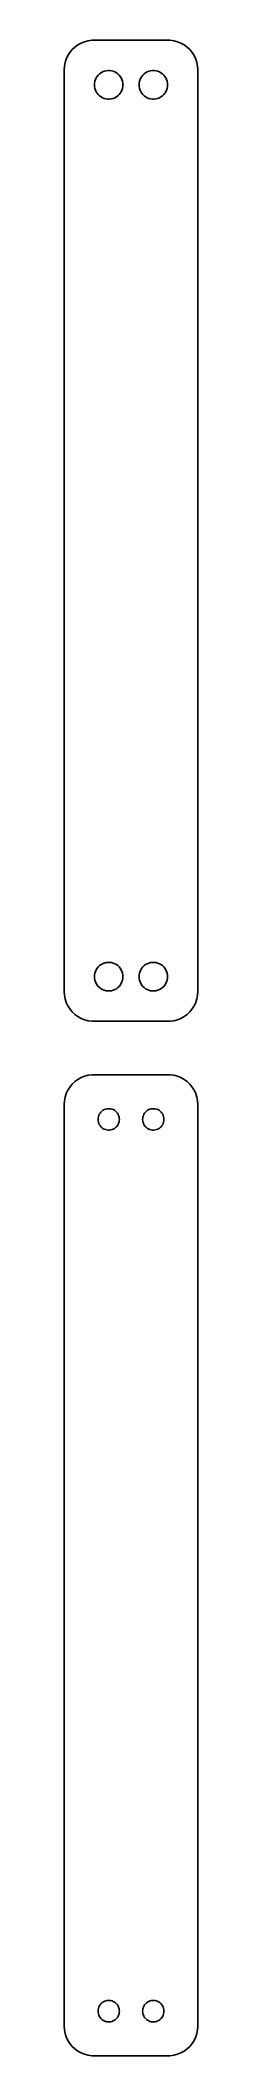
# Model space of a CAD drawing. Header units: metres. Extents: x -11 to 11, y 92 to 430.
import ezdxf

# ---------------------------------------------------------------- set-up
doc = ezdxf.new("R2010")
doc.units = ezdxf.units.M

msp = doc.modelspace()

# ---------------------------------------------------------------- linework, layer by layer
for p, q in [((-10.8989, 427.341), (-11.0929, 426.743)), ((-10.6315, 427.909), (-10.8989, 427.341)), ((-10.2951, 428.439), (-10.6315, 427.909)), ((-9.89484, 428.923), (-10.2951, 428.439)), ((-9.43712, 429.353), (-9.89484, 428.923)), ((-8.92912, 429.722), (-9.43712, 429.353)), ((-8.37889, 430.024), (-8.92912, 429.722)), ((-7.79507, 430.255), (-8.37889, 430.024)), ((-7.1869, 430.411), (-7.79507, 430.255)), ((-6.56395, 430.49), (-7.1869, 430.411)), ((6.56395, 430.49), (-6.56395, 430.49)), ((7.1869, 430.411), (6.56395, 430.49)), ((7.79507, 430.255), (7.1869, 430.411)), ((8.37889, 430.024), (7.79507, 430.255)), ((8.92912, 429.722), (8.37889, 430.024)), ((9.43712, 429.353), (8.92912, 429.722)), ((9.89484, 428.923), (9.43712, 429.353)), ((10.2951, 428.439), (9.89484, 428.923)), ((10.6315, 427.909), (10.2951, 428.439)), ((10.8989, 427.341), (10.6315, 427.909)), ((11.0929, 426.743), (10.8989, 427.341)), ((-11.2106, 426.127), (-11.25, 425.5)), ((-11.25, 425.5), (-11.25, 270.5)), ((-11.0929, 426.743), (-11.2106, 426.127)), ((-6.07458, 423.597), (-5.98146, 423.883)), ((-5.98146, 423.883), (-5.85313, 424.156)), ((-5.85313, 424.156), (-5.69164, 424.411)), ((-5.69164, 424.411), (-5.49951, 424.643)), ((-5.49951, 424.643), (-5.27982, 424.849)), ((-5.27982, 424.849), (-5.03598, 425.026)), ((-5.03598, 425.026), (-4.77187, 425.172)), ((-4.77187, 425.172), (-4.49164, 425.283)), ((-4.49164, 425.283), (-4.19971, 425.357)), ((-4.19971, 425.357), (-3.9007, 425.395)), ((-3.9007, 425.395), (-3.59929, 425.395)), ((-3.59929, 425.395), (-3.30028, 425.357)), ((-3.30028, 425.357), (-3.00835, 425.283)), ((-3.00835, 425.283), (-2.72812, 425.172)), ((-2.72812, 425.172), (-2.464, 425.026)), ((-2.464, 425.026), (-2.22017, 424.849)), ((-2.22017, 424.849), (-2.00047, 424.643)), ((-2.00047, 424.643), (-1.80835, 424.411)), ((-1.80835, 424.411), (-1.64685, 424.156)), ((-1.64685, 424.156), (-1.51852, 423.883)), ((-1.51852, 423.883), (-1.4254, 423.597)), ((1.4254, 423.597), (1.51852, 423.883)), ((1.51852, 423.883), (1.64685, 424.156)), ((1.64685, 424.156), (1.80835, 424.411)), ((1.80835, 424.411), (2.00047, 424.643)), ((2.00047, 424.643), (2.22017, 424.849)), ((2.22017, 424.849), (2.464, 425.026)), ((2.464, 425.026), (2.72812, 425.172)), ((2.72812, 425.172), (3.00835, 425.283)), ((3.00835, 425.283), (3.30028, 425.357)), ((3.30028, 425.357), (3.59929, 425.395)), ((3.59929, 425.395), (3.9007, 425.395)), ((3.9007, 425.395), (4.19971, 425.357)), ((4.19971, 425.357), (4.49164, 425.283)), ((4.49164, 425.283), (4.77187, 425.172)), ((4.77187, 425.172), (5.03598, 425.026)), ((5.03598, 425.026), (5.27982, 424.849)), ((5.27982, 424.849), (5.49951, 424.643)), ((5.49951, 424.643), (5.69164, 424.411)), ((5.69164, 424.411), (5.85313, 424.156)), ((5.85313, 424.156), (5.98146, 423.883)), ((5.98146, 423.883), (6.07458, 423.597)), ((11.2106, 426.127), (11.0929, 426.743)), ((11.25, 425.5), (11.2106, 426.127)), ((11.25, 270.5), (11.25, 425.5)), ((-6.14999, 423), (-6.13107, 423.301)), ((-6.13107, 422.699), (-6.14999, 423)), ((-6.13107, 423.301), (-6.07458, 423.597)), ((-6.07458, 422.403), (-6.13107, 422.699)), ((-5.98146, 422.117), (-6.07458, 422.403)), ((-5.85313, 421.844), (-5.98146, 422.117)), ((-5.69164, 421.589), (-5.85313, 421.844)), ((-5.49951, 421.357), (-5.69164, 421.589)), ((-5.27982, 421.151), (-5.49951, 421.357)), ((-5.03598, 420.974), (-5.27982, 421.151)), ((-4.77187, 420.828), (-5.03598, 420.974)), ((-4.49164, 420.717), (-4.77187, 420.828)), ((-4.19971, 420.643), (-4.49164, 420.717)), ((-3.9007, 420.605), (-4.19971, 420.643)), ((-3.59929, 420.605), (-3.9007, 420.605)), ((-3.30028, 420.643), (-3.59929, 420.605)), ((-3.00835, 420.717), (-3.30028, 420.643)), ((-2.72812, 420.828), (-3.00835, 420.717)), ((-2.464, 420.974), (-2.72812, 420.828)), ((-2.22017, 421.151), (-2.464, 420.974)), ((-2.00047, 421.357), (-2.22017, 421.151)), ((-1.80835, 421.589), (-2.00047, 421.357)), ((-1.64685, 421.844), (-1.80835, 421.589)), ((-1.51852, 422.117), (-1.64685, 421.844)), ((-1.4254, 422.403), (-1.51852, 422.117)), ((-1.4254, 423.597), (-1.36891, 423.301)), ((-1.36891, 422.699), (-1.4254, 422.403)), ((-1.36891, 423.301), (-1.34999, 423)), ((-1.34999, 423), (-1.36891, 422.699)), ((1.34999, 423), (1.36891, 423.301)), ((1.36891, 422.699), (1.34999, 423)), ((1.36891, 423.301), (1.4254, 423.597)), ((1.4254, 422.403), (1.36891, 422.699)), ((1.51852, 422.117), (1.4254, 422.403)), ((1.64685, 421.844), (1.51852, 422.117)), ((1.80835, 421.589), (1.64685, 421.844)), ((2.00047, 421.357), (1.80835, 421.589)), ((2.22017, 421.151), (2.00047, 421.357)), ((2.464, 420.974), (2.22017, 421.151)), ((2.72812, 420.828), (2.464, 420.974)), ((3.00835, 420.717), (2.72812, 420.828)), ((3.30028, 420.643), (3.00835, 420.717)), ((3.59929, 420.605), (3.30028, 420.643)), ((3.9007, 420.605), (3.59929, 420.605)), ((4.19971, 420.643), (3.9007, 420.605)), ((4.49164, 420.717), (4.19971, 420.643)), ((4.77187, 420.828), (4.49164, 420.717)), ((5.03598, 420.974), (4.77187, 420.828)), ((5.27982, 421.151), (5.03598, 420.974)), ((5.49951, 421.357), (5.27982, 421.151)), ((5.69164, 421.589), (5.49951, 421.357)), ((5.85313, 421.844), (5.69164, 421.589)), ((5.98146, 422.117), (5.85313, 421.844)), ((6.07458, 422.403), (5.98146, 422.117)), ((6.07458, 423.597), (6.13107, 423.301)), ((6.13107, 422.699), (6.07458, 422.403)), ((6.13107, 423.301), (6.14999, 423)), ((6.14999, 423), (6.13107, 422.699)), ((-5.69164, 274.411), (-5.49951, 274.643)), ((-5.49951, 274.643), (-5.27982, 274.849)), ((-5.27982, 274.849), (-5.03598, 275.026)), ((-5.03598, 275.026), (-4.77187, 275.172)), ((-4.77187, 275.172), (-4.49164, 275.283)), ((-4.49164, 275.283), (-4.19971, 275.357)), ((-4.19971, 275.357), (-3.9007, 275.395)), ((-3.9007, 275.395), (-3.59929, 275.395)), ((-3.59929, 275.395), (-3.30028, 275.357)), ((-3.30028, 275.357), (-3.00835, 275.283)), ((-3.00835, 275.283), (-2.72812, 275.172)), ((-2.72812, 275.172), (-2.464, 275.026)), ((-2.464, 275.026), (-2.22017, 274.849)), ((-2.22017, 274.849), (-2.00047, 274.643)), ((-2.00047, 274.643), (-1.80835, 274.411)), ((1.80835, 274.411), (2.00047, 274.643)), ((2.00047, 274.643), (2.22017, 274.849)), ((2.22017, 274.849), (2.464, 275.026)), ((2.464, 275.026), (2.72812, 275.172)), ((2.72812, 275.172), (3.00835, 275.283)), ((3.00835, 275.283), (3.30028, 275.357)), ((3.30028, 275.357), (3.59929, 275.395)), ((3.59929, 275.395), (3.9007, 275.395)), ((3.9007, 275.395), (4.19971, 275.357)), ((4.19971, 275.357), (4.49164, 275.283)), ((4.49164, 275.283), (4.77187, 275.172)), ((4.77187, 275.172), (5.03598, 275.026)), ((5.03598, 275.026), (5.27982, 274.849)), ((5.27982, 274.849), (5.49951, 274.643)), ((5.49951, 274.643), (5.69164, 274.411)), ((-6.14999, 273), (-6.13107, 273.301)), ((-6.13107, 272.699), (-6.14999, 273)), ((-6.13107, 273.301), (-6.07458, 273.597)), ((-6.07458, 272.403), (-6.13107, 272.699)), ((-6.07458, 273.597), (-5.98146, 273.883)), ((-5.98146, 272.117), (-6.07458, 272.403)), ((-5.98146, 273.883), (-5.85313, 274.156)), ((-5.85313, 271.844), (-5.98146, 272.117)), ((-5.85313, 274.156), (-5.69164, 274.411)), ((-5.69164, 271.589), (-5.85313, 271.844)), ((-5.49951, 271.357), (-5.69164, 271.589)), ((-5.27982, 271.151), (-5.49951, 271.357)), ((-2.00047, 271.357), (-2.22017, 271.151)), ((-1.80835, 271.589), (-2.00047, 271.357)), ((-1.80835, 274.411), (-1.64685, 274.156)), ((-1.64685, 271.844), (-1.80835, 271.589)), ((-1.64685, 274.156), (-1.51852, 273.883)), ((-1.51852, 272.117), (-1.64685, 271.844)), ((-1.51852, 273.883), (-1.4254, 273.597)), ((-1.4254, 272.403), (-1.51852, 272.117)), ((-1.4254, 273.597), (-1.36891, 273.301)), ((-1.36891, 272.699), (-1.4254, 272.403)), ((-1.36891, 273.301), (-1.34999, 273)), ((-1.34999, 273), (-1.36891, 272.699)), ((1.34999, 273), (1.36891, 273.301)), ((1.36891, 272.699), (1.34999, 273)), ((1.36891, 273.301), (1.4254, 273.597)), ((1.4254, 272.403), (1.36891, 272.699)), ((1.4254, 273.597), (1.51852, 273.883)), ((1.51852, 272.117), (1.4254, 272.403)), ((1.51852, 273.883), (1.64685, 274.156)), ((1.64685, 271.844), (1.51852, 272.117)), ((1.64685, 274.156), (1.80835, 274.411)), ((1.80835, 271.589), (1.64685, 271.844)), ((2.00047, 271.357), (1.80835, 271.589)), ((2.22017, 271.151), (2.00047, 271.357)), ((5.49951, 271.357), (5.27982, 271.151)), ((5.69164, 271.589), (5.49951, 271.357)), ((5.69164, 274.411), (5.85313, 274.156)), ((5.85313, 271.844), (5.69164, 271.589)), ((5.85313, 274.156), (5.98146, 273.883)), ((5.98146, 272.117), (5.85313, 271.844)), ((5.98146, 273.883), (6.07458, 273.597)), ((6.07458, 272.403), (5.98146, 272.117)), ((6.07458, 273.597), (6.13107, 273.301)), ((6.13107, 272.699), (6.07458, 272.403)), ((6.13107, 273.301), (6.14999, 273)), ((6.14999, 273), (6.13107, 272.699)), ((-11.25, 270.5), (-11.2106, 269.873)), ((-11.2106, 269.873), (-11.0929, 269.257)), ((-11.0929, 269.257), (-10.8989, 268.659)), ((-10.8989, 268.659), (-10.6315, 268.091)), ((-10.6315, 268.091), (-10.2951, 267.561)), ((-5.03598, 270.974), (-5.27982, 271.151)), ((-4.77187, 270.828), (-5.03598, 270.974)), ((-4.49164, 270.717), (-4.77187, 270.828)), ((-4.19971, 270.643), (-4.49164, 270.717)), ((-3.9007, 270.605), (-4.19971, 270.643)), ((-3.59929, 270.605), (-3.9007, 270.605)), ((-3.30028, 270.643), (-3.59929, 270.605)), ((-3.00835, 270.717), (-3.30028, 270.643)), ((-2.72812, 270.828), (-3.00835, 270.717)), ((-2.464, 270.974), (-2.72812, 270.828)), ((-2.22017, 271.151), (-2.464, 270.974)), ((2.464, 270.974), (2.22017, 271.151)), ((2.72812, 270.828), (2.464, 270.974)), ((3.00835, 270.717), (2.72812, 270.828)), ((3.30028, 270.643), (3.00835, 270.717)), ((3.59929, 270.605), (3.30028, 270.643)), ((3.9007, 270.605), (3.59929, 270.605)), ((4.19971, 270.643), (3.9007, 270.605)), ((4.49164, 270.717), (4.19971, 270.643)), ((4.77187, 270.828), (4.49164, 270.717)), ((5.03598, 270.974), (4.77187, 270.828)), ((5.27982, 271.151), (5.03598, 270.974)), ((10.2951, 267.561), (10.6315, 268.091)), ((10.6315, 268.091), (10.8989, 268.659)), ((10.8989, 268.659), (11.0929, 269.257)), ((11.0929, 269.257), (11.2106, 269.873)), ((11.2106, 269.873), (11.25, 270.5)), ((-10.2951, 267.561), (-9.89484, 267.077)), ((-9.89484, 267.077), (-9.43712, 266.647)), ((-9.43712, 266.647), (-8.92912, 266.278)), ((-8.92912, 266.278), (-8.37889, 265.976)), ((-8.37889, 265.976), (-7.79507, 265.745)), ((-7.79507, 265.745), (-7.1869, 265.589)), ((-7.1869, 265.589), (-6.56395, 265.51)), ((-6.56395, 265.51), (6.56395, 265.51)), ((6.56395, 265.51), (7.1869, 265.589)), ((7.1869, 265.589), (7.79507, 265.745)), ((7.79507, 265.745), (8.37889, 265.976)), ((8.37889, 265.976), (8.92912, 266.278)), ((8.92912, 266.278), (9.43712, 266.647)), ((9.43712, 266.647), (9.89484, 267.077)), ((9.89484, 267.077), (10.2951, 267.561)), ((-10.2951, 254.439), (-10.6315, 253.909)), ((-9.89484, 254.923), (-10.2951, 254.439)), ((-9.43712, 255.353), (-9.89484, 254.923)), ((-8.92912, 255.722), (-9.43712, 255.353)), ((-8.37889, 256.024), (-8.92912, 255.722)), ((-7.79507, 256.255), (-8.37889, 256.024)), ((-7.1869, 256.411), (-7.79507, 256.255)), ((-6.56395, 256.49), (-7.1869, 256.411)), ((6.56395, 256.49), (-6.56395, 256.49)), ((7.1869, 256.411), (6.56395, 256.49)), ((7.79507, 256.255), (7.1869, 256.411)), ((8.37889, 256.024), (7.79507, 256.255)), ((8.92912, 255.722), (8.37889, 256.024)), ((9.43712, 255.353), (8.92912, 255.722)), ((9.89484, 254.923), (9.43712, 255.353)), ((10.2951, 254.439), (9.89484, 254.923)), ((10.6315, 253.909), (10.2951, 254.439)), ((-11.2106, 252.127), (-11.25, 251.5)), ((-11.25, 251.5), (-11.25, 96.5)), ((-11.0929, 252.743), (-11.2106, 252.127)), ((-10.8989, 253.341), (-11.0929, 252.743)), ((-10.6315, 253.909), (-10.8989, 253.341)), ((10.8989, 253.341), (10.6315, 253.909)), ((11.0929, 252.743), (10.8989, 253.341)), ((11.2106, 252.127), (11.0929, 252.743)), ((11.25, 251.5), (11.2106, 252.127)), ((11.25, 96.5), (11.25, 251.5)), ((-5.54999, 249), (-5.5358, 249.226)), ((-5.5358, 248.774), (-5.54999, 249)), ((-5.5358, 249.226), (-5.49344, 249.448)), ((-5.49344, 248.552), (-5.5358, 248.774)), ((-5.49344, 249.448), (-5.42358, 249.663)), ((-5.42358, 248.337), (-5.49344, 248.552)), ((-5.42358, 249.663), (-5.32735, 249.867)), ((-5.32735, 248.133), (-5.42358, 248.337)), ((-5.32735, 249.867), (-5.20622, 250.058)), ((-5.20622, 247.942), (-5.32735, 248.133)), ((-5.20622, 250.058), (-5.06213, 250.232)), ((-5.06213, 247.768), (-5.20622, 247.942)), ((-5.06213, 250.232), (-4.89735, 250.387)), ((-4.89735, 247.613), (-5.06213, 247.768)), ((-4.89735, 250.387), (-4.71448, 250.52)), ((-4.71448, 247.48), (-4.89735, 247.613)), ((-4.71448, 250.52), (-4.51639, 250.629)), ((-4.51639, 247.371), (-4.71448, 247.48)), ((-4.51639, 250.629), (-4.30623, 250.712)), ((-4.30623, 250.712), (-4.08728, 250.768)), ((-4.08728, 250.768), (-3.86302, 250.796)), ((-3.86302, 250.796), (-3.63696, 250.796)), ((-3.63696, 250.796), (-3.4127, 250.768)), ((-3.4127, 250.768), (-3.19376, 250.712)), ((-3.19376, 250.712), (-2.9836, 250.629)), ((-2.9836, 250.629), (-2.78551, 250.52)), ((-2.78551, 247.48), (-2.9836, 247.371)), ((-2.78551, 250.52), (-2.60263, 250.387)), ((-2.60263, 247.613), (-2.78551, 247.48)), ((-2.60263, 250.387), (-2.43785, 250.232)), ((-2.43785, 247.768), (-2.60263, 247.613)), ((-2.43785, 250.232), (-2.29376, 250.058)), ((-2.29376, 247.942), (-2.43785, 247.768)), ((-2.29376, 250.058), (-2.17264, 249.867)), ((-2.17264, 248.133), (-2.29376, 247.942)), ((-2.17264, 249.867), (-2.0764, 249.663)), ((-2.0764, 248.337), (-2.17264, 248.133)), ((-2.0764, 249.663), (-2.00655, 249.448)), ((-2.00655, 248.552), (-2.0764, 248.337)), ((-2.00655, 249.448), (-1.96419, 249.226)), ((-1.96419, 248.774), (-2.00655, 248.552)), ((-1.96419, 249.226), (-1.95, 249)), ((-1.95, 249), (-1.96419, 248.774)), ((1.95, 249), (1.96419, 249.226)), ((1.96419, 248.774), (1.95, 249)), ((1.96419, 249.226), (2.00655, 249.448)), ((2.00655, 248.552), (1.96419, 248.774)), ((2.00655, 249.448), (2.0764, 249.663)), ((2.0764, 248.337), (2.00655, 248.552)), ((2.0764, 249.663), (2.17264, 249.867)), ((2.17264, 248.133), (2.0764, 248.337)), ((2.17264, 249.867), (2.29376, 250.058)), ((2.29376, 247.942), (2.17264, 248.133)), ((2.29376, 250.058), (2.43785, 250.232)), ((2.43785, 247.768), (2.29376, 247.942)), ((2.43785, 250.232), (2.60263, 250.387)), ((2.60263, 247.613), (2.43785, 247.768)), ((2.60263, 250.387), (2.78551, 250.52)), ((2.78551, 247.48), (2.60263, 247.613)), ((2.78551, 250.52), (2.9836, 250.629)), ((2.9836, 247.371), (2.78551, 247.48)), ((2.9836, 250.629), (3.19376, 250.712)), ((3.19376, 250.712), (3.4127, 250.768)), ((3.4127, 250.768), (3.63696, 250.796)), ((3.63696, 250.796), (3.86302, 250.796)), ((3.86302, 250.796), (4.08728, 250.768)), ((4.08728, 250.768), (4.30623, 250.712)), ((4.30623, 250.712), (4.51639, 250.629)), ((4.51639, 250.629), (4.71448, 250.52)), ((4.71448, 247.48), (4.51639, 247.371)), ((4.71448, 250.52), (4.89735, 250.387)), ((4.89735, 247.613), (4.71448, 247.48)), ((4.89735, 250.387), (5.06213, 250.232)), ((5.06213, 247.768), (4.89735, 247.613)), ((5.06213, 250.232), (5.20622, 250.058)), ((5.20622, 247.942), (5.06213, 247.768)), ((5.20622, 250.058), (5.32735, 249.867)), ((5.32735, 248.133), (5.20622, 247.942)), ((5.32735, 249.867), (5.42358, 249.663)), ((5.42358, 248.337), (5.32735, 248.133)), ((5.42358, 249.663), (5.49344, 249.448)), ((5.49344, 248.552), (5.42358, 248.337)), ((5.49344, 249.448), (5.5358, 249.226)), ((5.5358, 248.774), (5.49344, 248.552)), ((5.5358, 249.226), (5.54999, 249)), ((5.54999, 249), (5.5358, 248.774)), ((-4.30623, 247.288), (-4.51639, 247.371)), ((-4.08728, 247.232), (-4.30623, 247.288)), ((-3.86302, 247.204), (-4.08728, 247.232)), ((-3.63696, 247.204), (-3.86302, 247.204)), ((-3.4127, 247.232), (-3.63696, 247.204)), ((-3.19376, 247.288), (-3.4127, 247.232)), ((-2.9836, 247.371), (-3.19376, 247.288)), ((3.19376, 247.288), (2.9836, 247.371)), ((3.4127, 247.232), (3.19376, 247.288)), ((3.63696, 247.204), (3.4127, 247.232)), ((3.86302, 247.204), (3.63696, 247.204)), ((4.08728, 247.232), (3.86302, 247.204)), ((4.30623, 247.288), (4.08728, 247.232)), ((4.51639, 247.371), (4.30623, 247.288)), ((-5.54999, 99), (-5.5358, 99.2256)), ((-5.5358, 98.7744), (-5.54999, 99)), ((-5.5358, 99.2256), (-5.49344, 99.4476)), ((-5.49344, 98.5524), (-5.5358, 98.7744)), ((-5.49344, 99.4476), (-5.42358, 99.6626)), ((-5.42358, 98.3374), (-5.49344, 98.5524)), ((-5.42358, 99.6626), (-5.32735, 99.8672)), ((-5.32735, 98.1328), (-5.42358, 98.3374)), ((-5.32735, 99.8672), (-5.20622, 100.058)), ((-5.20622, 100.058), (-5.06213, 100.232)), ((-5.06213, 100.232), (-4.89735, 100.387)), ((-4.89735, 100.387), (-4.71448, 100.52)), ((-4.71448, 100.52), (-4.51639, 100.629)), ((-4.51639, 100.629), (-4.30623, 100.712)), ((-4.30623, 100.712), (-4.08728, 100.768)), ((-4.08728, 100.768), (-3.86302, 100.796)), ((-3.86302, 100.796), (-3.63696, 100.796)), ((-3.63696, 100.796), (-3.4127, 100.768)), ((-3.4127, 100.768), (-3.19376, 100.712)), ((-3.19376, 100.712), (-2.9836, 100.629)), ((-2.9836, 100.629), (-2.78551, 100.52)), ((-2.78551, 100.52), (-2.60263, 100.387)), ((-2.60263, 100.387), (-2.43785, 100.232)), ((-2.43785, 100.232), (-2.29376, 100.058)), ((-2.29376, 100.058), (-2.17264, 99.8672)), ((-2.17264, 99.8672), (-2.0764, 99.6626)), ((-2.0764, 98.3374), (-2.17264, 98.1328)), ((-2.0764, 99.6626), (-2.00655, 99.4476)), ((-2.00655, 98.5524), (-2.0764, 98.3374)), ((-2.00655, 99.4476), (-1.96419, 99.2256)), ((-1.96419, 98.7744), (-2.00655, 98.5524)), ((-1.96419, 99.2256), (-1.95, 99)), ((-1.95, 99), (-1.96419, 98.7744)), ((1.95, 99), (1.96419, 99.2256)), ((1.96419, 98.7744), (1.95, 99)), ((1.96419, 99.2256), (2.00655, 99.4476)), ((2.00655, 98.5524), (1.96419, 98.7744)), ((2.00655, 99.4476), (2.0764, 99.6626)), ((2.0764, 98.3374), (2.00655, 98.5524)), ((2.0764, 99.6626), (2.17264, 99.8672)), ((2.17264, 98.1328), (2.0764, 98.3374)), ((2.17264, 99.8672), (2.29376, 100.058)), ((2.29376, 100.058), (2.43785, 100.232)), ((2.43785, 100.232), (2.60263, 100.387)), ((2.60263, 100.387), (2.78551, 100.52)), ((2.78551, 100.52), (2.9836, 100.629)), ((2.9836, 100.629), (3.19376, 100.712)), ((3.19376, 100.712), (3.4127, 100.768)), ((3.4127, 100.768), (3.63696, 100.796)), ((3.63696, 100.796), (3.86302, 100.796)), ((3.86302, 100.796), (4.08728, 100.768)), ((4.08728, 100.768), (4.30623, 100.712)), ((4.30623, 100.712), (4.51639, 100.629)), ((4.51639, 100.629), (4.71448, 100.52)), ((4.71448, 100.52), (4.89735, 100.387)), ((4.89735, 100.387), (5.06213, 100.232)), ((5.06213, 100.232), (5.20622, 100.058)), ((5.20622, 100.058), (5.32735, 99.8672)), ((5.32735, 99.8672), (5.42358, 99.6626)), ((5.42358, 98.3374), (5.32735, 98.1328)), ((5.42358, 99.6626), (5.49344, 99.4476)), ((5.49344, 98.5524), (5.42358, 98.3374)), ((5.49344, 99.4476), (5.5358, 99.2256)), ((5.5358, 98.7744), (5.49344, 98.5524)), ((5.5358, 99.2256), (5.54999, 99)), ((5.54999, 99), (5.5358, 98.7744)), ((-11.25, 96.5), (-11.2106, 95.8733)), ((-11.2106, 95.8733), (-11.0929, 95.2566)), ((-11.0929, 95.2566), (-10.8989, 94.6594)), ((-5.20622, 97.942), (-5.32735, 98.1328)), ((-5.06213, 97.7678), (-5.20622, 97.942)), ((-4.89735, 97.6131), (-5.06213, 97.7678)), ((-4.71448, 97.4802), (-4.89735, 97.6131)), ((-4.51639, 97.3713), (-4.71448, 97.4802)), ((-4.30623, 97.2881), (-4.51639, 97.3713)), ((-4.08728, 97.2319), (-4.30623, 97.2881)), ((-3.86302, 97.2036), (-4.08728, 97.2319)), ((-3.63696, 97.2036), (-3.86302, 97.2036)), ((-3.4127, 97.2319), (-3.63696, 97.2036)), ((-3.19376, 97.2881), (-3.4127, 97.2319)), ((-2.9836, 97.3713), (-3.19376, 97.2881)), ((-2.78551, 97.4802), (-2.9836, 97.3713)), ((-2.60263, 97.6131), (-2.78551, 97.4802)), ((-2.43785, 97.7678), (-2.60263, 97.6131)), ((-2.29376, 97.942), (-2.43785, 97.7678)), ((-2.17264, 98.1328), (-2.29376, 97.942)), ((2.29376, 97.942), (2.17264, 98.1328)), ((2.43785, 97.7678), (2.29376, 97.942)), ((2.60263, 97.6131), (2.43785, 97.7678)), ((2.78551, 97.4802), (2.60263, 97.6131)), ((2.9836, 97.3713), (2.78551, 97.4802)), ((3.19376, 97.2881), (2.9836, 97.3713)), ((3.4127, 97.2319), (3.19376, 97.2881)), ((3.63696, 97.2036), (3.4127, 97.2319)), ((3.86302, 97.2036), (3.63696, 97.2036)), ((4.08728, 97.2319), (3.86302, 97.2036)), ((4.30623, 97.2881), (4.08728, 97.2319)), ((4.51639, 97.3713), (4.30623, 97.2881)), ((4.71448, 97.4802), (4.51639, 97.3713)), ((4.89735, 97.6131), (4.71448, 97.4802)), ((5.06213, 97.7678), (4.89735, 97.6131)), ((5.20622, 97.942), (5.06213, 97.7678)), ((5.32735, 98.1328), (5.20622, 97.942)), ((10.8989, 94.6594), (11.0929, 95.2566)), ((11.0929, 95.2566), (11.2106, 95.8733)), ((11.2106, 95.8733), (11.25, 96.5)), ((-10.8989, 94.6594), (-10.6315, 94.0912)), ((-10.6315, 94.0912), (-10.2951, 93.5611)), ((-10.2951, 93.5611), (-9.89484, 93.0773)), ((-9.89484, 93.0773), (-9.43712, 92.6474)), ((-9.43712, 92.6474), (-8.92912, 92.2784)), ((-8.92912, 92.2784), (-8.37889, 91.9759)), ((-8.37889, 91.9759), (-7.79507, 91.7447)), ((-7.79507, 91.7447), (-7.1869, 91.5886)), ((-7.1869, 91.5886), (-6.56395, 91.5099)), ((6.56395, 91.5099), (7.1869, 91.5886)), ((7.1869, 91.5886), (7.79507, 91.7447)), ((7.79507, 91.7447), (8.37889, 91.9759)), ((8.37889, 91.9759), (8.92912, 92.2784)), ((8.92912, 92.2784), (9.43712, 92.6474)), ((9.43712, 92.6474), (9.89484, 93.0773)), ((9.89484, 93.0773), (10.2951, 93.5611)), ((10.2951, 93.5611), (10.6315, 94.0912)), ((10.6315, 94.0912), (10.8989, 94.6594)), ((-6.56395, 91.5099), (6.56395, 91.5099))]:
    msp.add_line(p, q)

doc.saveas('drawing.dxf')
